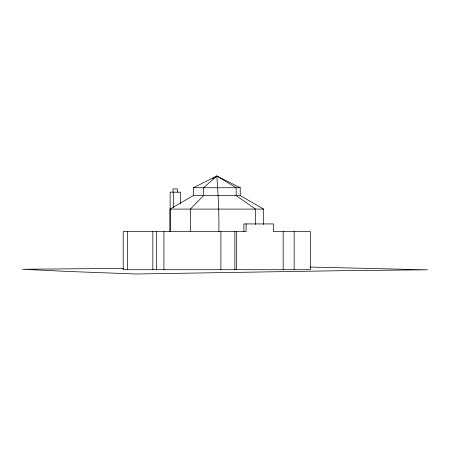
<?xml version="1.0" encoding="UTF-8"?>
<svg xmlns="http://www.w3.org/2000/svg" width="450" height="450" viewBox="0 0 450 450"><rect width="100%" height="100%" fill="white"/><g stroke="black" fill="none" stroke-linecap="round" stroke-linejoin="round"><path stroke-width="0.67" d="M212.715 178.498L216.816 176.006L240.221 187.74L240.221 195.581L263.627 209.098L263.627 224.561M170.01 231.593L170.01 209.098L193.416 195.581L240.221 195.581M193.416 195.581L193.416 187.74L216.816 176.006L236.154 187.74L236.154 195.581L255.487 209.098L255.487 224.561M123.452 268.391L22.5 269.263L67.354 271.423L136.136 273.994L340.83 270.697L427.5 269.809L309.966 267.053M193.416 187.74L240.221 187.74M170.01 209.098L263.627 209.098M294.159 231.593L294.159 269.707M283.174 231.593L283.174 269.707M246.094 223.926L246.094 231.593L123.204 231.593L123.204 269.707L310.433 269.707L310.433 231.593L273.398 231.593L273.398 223.926L243.883 223.926L243.883 231.593M236.627 231.593L236.627 269.707M234.861 231.593L234.861 269.707M220.905 231.593L220.905 269.707M218.863 231.593C219.172 213.03 218.211 194.501 216.816 176.006L203.591 187.74L203.591 195.581L190.367 209.098L190.367 231.593M180.591 203.929L180.591 192.172L170.134 192.172L170.134 231.593M177.536 192.172L177.536 188.933L172.991 188.933L172.991 192.172M173.475 192.172L173.475 207.388M163.918 231.593L163.918 269.707M156.566 231.593L156.566 269.707M152.843 231.593L152.843 269.707M127.44 231.593L127.44 269.707"/></g></svg>
